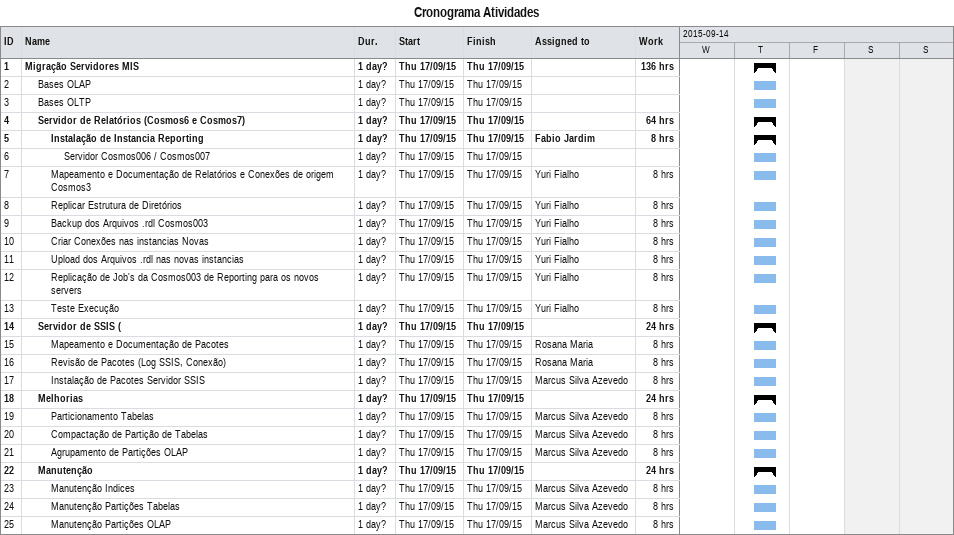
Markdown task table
Cronograma Atividades

| ID | Level | Task | Duration | Start | Finish | Resources | Work (h) |
|---|---|---|---|---|---|---|---|
| 1 | 1 | **Migração Servidores MIS** | 1d? | 2015-09-17 | 2015-09-17 |  | 136 |
| 2 | 2 | Bases OLAP | 1d? | 2015-09-17 | 2015-09-17 |  |  |
| 3 | 2 | Bases OLTP | 1d? | 2015-09-17 | 2015-09-17 |  |  |
| 4 | 2 | **Servidor de Relatórios (Cosmos6 e Cosmos7)** | 1d? | 2015-09-17 | 2015-09-17 |  | 64 |
| 5 | 3 | **Instalação de Instancia Reporting** | 1d? | 2015-09-17 | 2015-09-17 | Fabio Jardim | 8 |
| 6 | 4 | Servidor Cosmos006 / Cosmos007 | 1d? | 2015-09-17 | 2015-09-17 |  |  |
| 7 | 3 | Mapeamento e Documentação de Relatórios e Conexões de origem Cosmos3 | 1d? | 2015-09-17 | 2015-09-17 | Yuri Fialho | 8 |
| 8 | 3 | Replicar Estrutura de Diretórios | 1d? | 2015-09-17 | 2015-09-17 | Yuri Fialho | 8 |
| 9 | 3 | Backup dos Arquivos .rdl Cosmos003 | 1d? | 2015-09-17 | 2015-09-17 | Yuri Fialho | 8 |
| 10 | 3 | Criar Conexões nas instancias Novas | 1d? | 2015-09-17 | 2015-09-17 | Yuri Fialho | 8 |
| 11 | 3 | Upload dos Arquivos .rdl nas novas instancias | 1d? | 2015-09-17 | 2015-09-17 | Yuri Fialho | 8 |
| 12 | 3 | Replicação de Job's da Cosmos003 de Reporting para os novos servers | 1d? | 2015-09-17 | 2015-09-17 | Yuri Fialho | 8 |
| 13 | 3 | Teste Execução | 1d? | 2015-09-17 | 2015-09-17 | Yuri Fialho | 8 |
| 14 | 2 | **Servidor de SSIS (** | 1d? | 2015-09-17 | 2015-09-17 |  | 24 |
| 15 | 3 | Mapeamento e Documentação de Pacotes | 1d? | 2015-09-17 | 2015-09-17 | Rosana Maria | 8 |
| 16 | 3 | Revisão de Pacotes (Log SSIS, Conexão) | 1d? | 2015-09-17 | 2015-09-17 | Rosana Maria | 8 |
| 17 | 3 | Instalação de Pacotes Servidor SSIS | 1d? | 2015-09-17 | 2015-09-17 | Marcus Silva Azevedo | 8 |
| 18 | 2 | **Melhorias** | 1d? | 2015-09-17 | 2015-09-17 |  | 24 |
| 19 | 3 | Particionamento Tabelas | 1d? | 2015-09-17 | 2015-09-17 | Marcus Silva Azevedo | 8 |
| 20 | 3 | Compactação de Partição de Tabelas | 1d? | 2015-09-17 | 2015-09-17 | Marcus Silva Azevedo | 8 |
| 21 | 3 | Agrupamento de Partições OLAP | 1d? | 2015-09-17 | 2015-09-17 | Marcus Silva Azevedo | 8 |
| 22 | 2 | **Manutenção** | 1d? | 2015-09-17 | 2015-09-17 |  | 24 |
| 23 | 3 | Manutenção Indices | 1d? | 2015-09-17 | 2015-09-17 | Marcus Silva Azevedo | 8 |
| 24 | 3 | Manutenção Partições Tabelas | 1d? | 2015-09-17 | 2015-09-17 | Marcus Silva Azevedo | 8 |
| 25 | 3 | Manutenção Partições OLAP | 1d? | 2015-09-17 | 2015-09-17 | Marcus Silva Azevedo | 8 |
